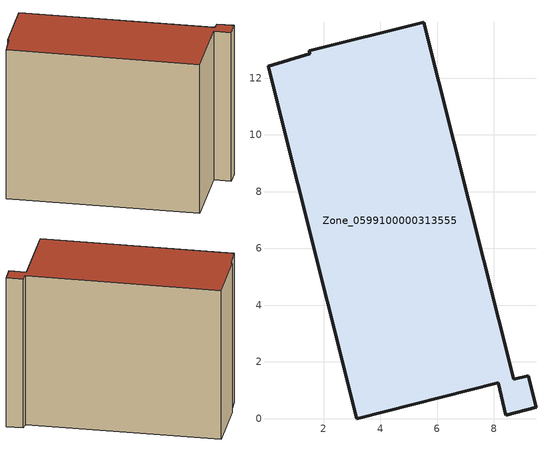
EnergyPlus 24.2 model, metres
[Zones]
Zone_0599100000313555
 floor ground (C_G): 9.48,0.4 8.42,0.13 8.15,1.26 3.16,0 0.04,12.42 1.51,12.86 1.49,12.95 5.52,13.97 8.69,1.4 9.2,1.52 z0
 wall outside (C_F): 8.42,0.13 9.48,0.4 9.2,1.52 8.69,1.4 5.52,13.97 1.49,12.95 1.51,12.86 0.04,12.42 3.16,0 8.15,1.26 8.42,0.13 z0:10.7
 roof outside (C_R): 1.49,12.95 1.51,12.86 0.04,12.42 3.16,0 8.15,1.26 8.42,0.13 9.48,0.4 9.2,1.52 8.69,1.4 5.52,13.97 z10.7
[BUILDING]
Pand.0599100000313555: North Axis=0; Terrain=City; Loads Convergence Tolerance Value=0.04; Temperature Convergence Tolerance Value=0.4; Solar Distribution=FullExterior; Maximum Number of Warmup Days=25; Minimum Number of Warmup Days=1
[Site:Location]
Rotterdam.The.Hague.AP_ZH_NLD Design_Conditions: Latitude=51.96; Longitude=4.45; Time Zone=1; Elevation=-4.5
[SITE:GROUNDTEMPERATURE:BUILDINGSURFACE]
18, 18, 18, 18, 18, 18, 18, 18, 18, 18, 18, 18
[MATERIAL] Thermal Absorptance=0.9; Solar Absorptance=0.7; Visible Absorptance=0.7
Name | Roughness | Thickness | Conductivity | Density | Specific Heat
G.TI.1992-2005 | MediumSmooth | 0.15 | 0.06 | 540 | 1210
F.TI.1992-2005 | Rough | 0.3 | 0.12 | 1920 | 840
R.TI.1992-2005 | MediumRough | 0.2 | 0.08 | 1500 | 1000
[CONSTRUCTION]
C_G: G.TI.1992-2005
C_F: F.TI.1992-2005
C_R: R.TI.1992-2005
[ZONE]
Zone_0599100000313555: Type=1; Multiplier=1; Ceiling Height=Autocalculate; Volume=Autocalculate; Floor Area=autocalculate; Part of Total Floor Area=Yes
[ZONEINFILTRATION:DESIGNFLOWRATE]
Infil_Zone_0599100000313555: Zone or ZoneList or Space or SpaceList=Zone_0599100000313555; Schedule=AlwaysOn; Design Flow Rate Calculation Method=Flow/Area; Flow Rate per Floor Area=0.0015; Constant Term Coefficient=1; Temperature Term Coefficient=0; Velocity Term Coefficient=0; Velocity Squared Term Coefficient=0
[HVACTEMPLATE:ZONE:IDEALLOADSAIRSYSTEM]
Zone_0599100000313555: Maximum Heating Supply Air Temperature=50; Minimum Cooling Supply Air Temperature=13; Maximum Heating Supply Air Humidity Ratio=0.0156; Minimum Cooling Supply Air Humidity Ratio=0.0077; Heating Limit=NoLimit; Cooling Limit=NoLimit; Dehumidification Control Type=ConstantSensibleHeatRatio; Cooling Sensible Heat Ratio=0.7; Dehumidification Setpoint=60; Humidification Control Type=None; Humidification Setpoint=30; Outdoor Air Method=None; Outdoor Air Flow Rate per Person=0.00944; Outdoor Air Flow Rate per Zone Floor Area=0; Outdoor Air Flow Rate per Zone=0; Demand Controlled Ventilation Type=None; Outdoor Air Economizer Type=NoEconomizer; Heat Recovery Type=None; Sensible Heat Recovery Effectiveness=0.7; Latent Heat Recovery Effectiveness=0.65
[ZONECONTROL:THERMOSTAT]
ThermostatControl_Zone_0599100000313555: Zone or ZoneList=Zone_0599100000313555; Control Type Schedule=DualSetpointControlType; Control 1=Thermostat_Zone_0599100000313555; Temperature Difference Between Cutout And Setpoint=0
[THERMOSTATSETPOINT:DUALSETPOINT]
Thermostat_Zone_0599100000313555: Heating Setpoint Temperature Schedule=HeatingSetpoint_Zone_0599100000313555; Cooling Setpoint Temperature Schedule=CoolingSetpoint_Zone_0599100000313555
[SCHEDULE:COMPACT]
HeatingSetpoint_Zone_0599100000313555: Through: 12/31, For: AllDays, Until: 24:00, 21
CoolingSetpoint_Zone_0599100000313555: Through: 12/31, For: AllDays, Until: 24:00, 24
DualSetpointControlType: Through: 12/31, For: AllDays, Until: 24:00, 4
AlwaysOn: Through: 12/31, For: AllDays, Until: 24:00, 1
